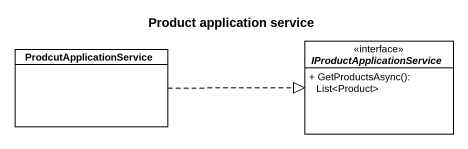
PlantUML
@startuml
title Product application service
hide circle
hide empty members
skinparam classAttributeIconSize 0
class ProdcutApplicationService
interface IProductApplicationService {
  + GetProductsAsync(): List<Product>
}
ProdcutApplicationService .right.|> IProductApplicationService
@enduml
